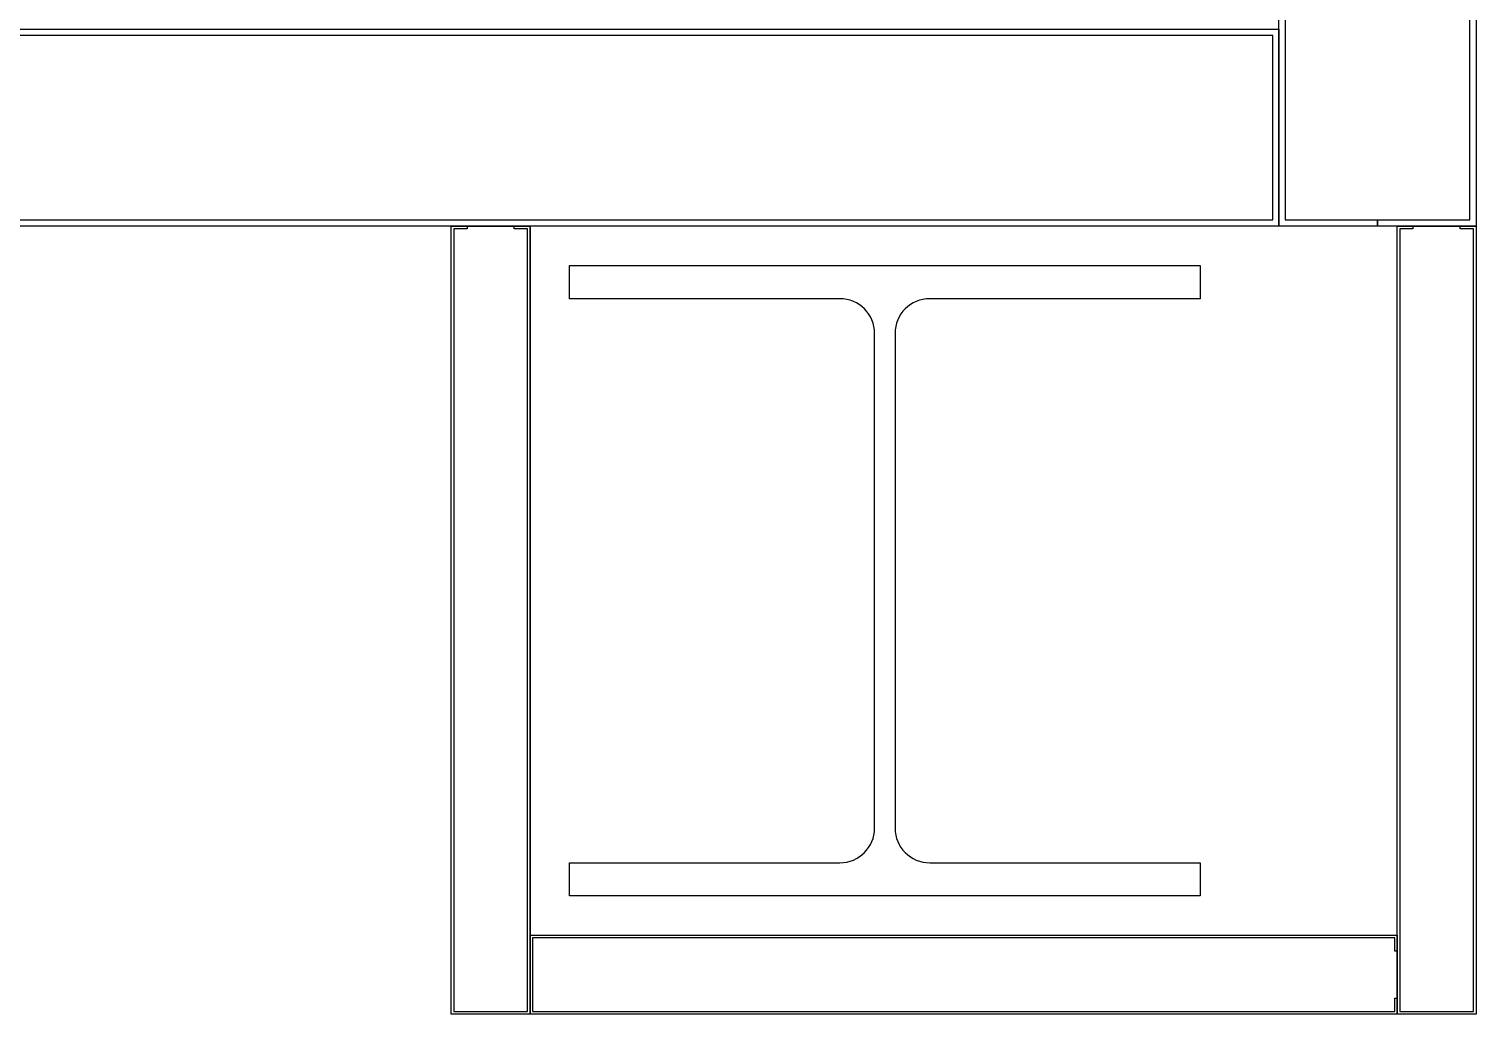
# Model space of a CAD drawing. Header units: millimetres. Extents: x -168200 to 672800, y -7409 to 118800.
# Drawn here: x 267282 to 268200, y 61575 to 62200 of the extents above; entities that cross this region are included whole.
import ezdxf

# ---------------------------------------------------------------- set-up
doc = ezdxf.new("R2010")
doc.units = ezdxf.units.MM
doc.header["$LTSCALE"] = 200
doc.layers.add('1 BA', color=9, linetype='Continuous')

msp = doc.modelspace()

# ---------------------------------------------------------------- linework, layer by layer
at = {"layer": '1 BA'}
for p, q in [((268075, 62075), (268075, 62355)), ((268079, 62351), (268079, 62079)), ((268196, 62079), (268196, 62351)), ((268200, 62355), (268200, 62075)), ((261425, 62200), (268075, 62200)), ((268071, 62196), (261429, 62196)), ((267284.3, 62200), (268075, 62200)), ((268071, 62079), (268071, 62196)), ((268075, 62200), (268075, 62075)), ((268075, 62075), (261425, 62075)), ((261429, 62079), (268071, 62079)), ((267550, 62075), (267600, 62075)), ((267550, 61575), (267550, 62075)), ((267600, 61625), (267600, 62075)), ((267600, 62075), (267600, 61575)), ((268200, 62075), (268075, 62075)), ((268079, 62079), (268137.5, 62079)), ((268137.5, 62075), (268137.5, 62079)), ((268137.5, 62079), (268196, 62079)), ((268137.5, 62079), (268137.5, 62075)), ((268150, 62075), (268200, 62075)), ((268150, 61575), (268150, 62075)), ((268200, 62075), (268200, 61575)), ((267625, 62029), (267625, 62050)), ((267625, 62050), (268025, 62050)), ((268025, 62050), (268025, 62029)), ((267796.5, 62029), (267625, 62029)), ((268025, 62029), (267853.5, 62029)), ((267818.5, 61693), (267818.5, 62007)), ((267831.5, 62007), (267831.5, 61693)), ((267625, 61650), (267625, 61671)), ((267625, 61671), (267796.5, 61671)), ((267853.5, 61671), (268025, 61671)), ((268025, 61671), (268025, 61650)), ((268025, 61650), (267625, 61650)), ((267600, 61575), (267600, 61625)), ((267600, 61625), (268150, 61625)), ((268150, 61625), (268150, 61575)), ((267600, 61575), (267550, 61575)), ((268150, 61575), (267600, 61575)), ((268200, 61575), (268150, 61575))]:
    msp.add_line(p, q, dxfattribs=at)
at = {"layer": '1 BA', "ltscale": 253}
for p, q in [((267560, 62075), (267560, 62073.4)), ((267590, 62073.4), (267590, 62075)), ((268160, 62075), (268160, 62073.4)), ((268190, 62073.4), (268190, 62075)), ((267560, 62073.4), (267551.6, 62073.4)), ((267551.6, 62073.4), (267551.6, 61576.6)), ((267598.4, 62073.4), (267590, 62073.4)), ((267598.4, 61576.6), (267598.4, 62073.4)), ((268160, 62073.4), (268151.6, 62073.4)), ((268151.6, 62073.4), (268151.6, 61576.6)), ((268198.4, 62073.4), (268190, 62073.4)), ((268198.4, 61576.6), (268198.4, 62073.4)), ((268148.4, 61623.4), (267601.6, 61623.4)), ((267601.6, 61623.4), (267601.6, 61576.6)), ((268148.4, 61615), (268148.4, 61623.4)), ((268150, 61615), (268148.4, 61615)), ((268148.4, 61576.6), (268148.4, 61585)), ((268148.4, 61585), (268150, 61585)), ((267551.6, 61576.6), (267598.4, 61576.6)), ((267601.6, 61576.6), (268148.4, 61576.6)), ((268151.6, 61576.6), (268198.4, 61576.6))]:
    msp.add_line(p, q, dxfattribs=at)
at = {"layer": '1 BA'}
for centre, start, end in [((267796.5, 62007), 0, 90), ((267853.5, 62007), 90, 180), ((267796.5, 61693), 270, 0), ((267853.5, 61693), 180, 270)]:
    msp.add_arc(centre, 22, start, end, dxfattribs=at)

doc.saveas('drawing.dxf')
